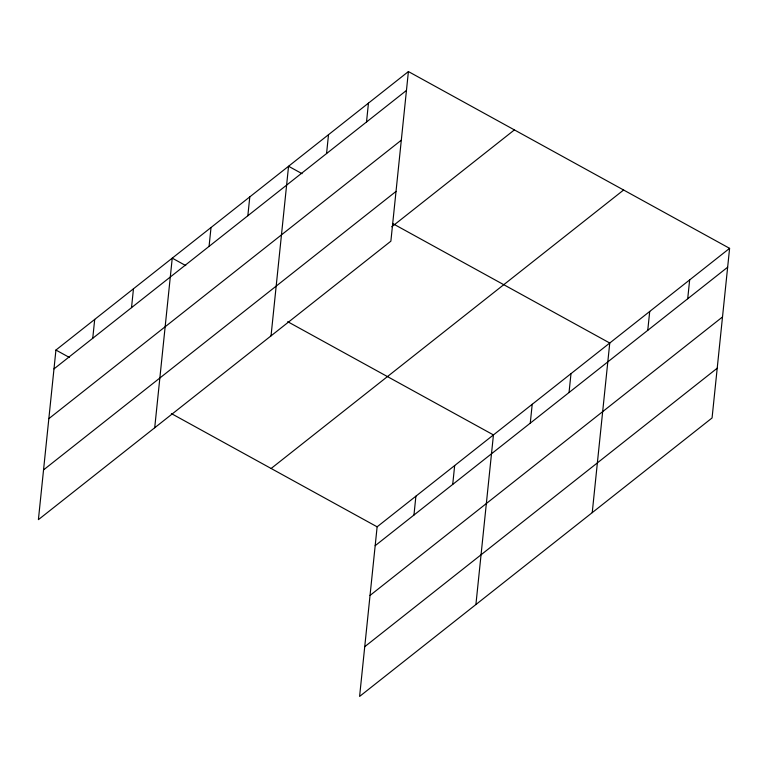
<?xml version="1.0" encoding="UTF-8"?>
<svg xmlns="http://www.w3.org/2000/svg" width="768" height="768" viewBox="0 0 768 768"><rect width="100%" height="100%" fill="white"/><g stroke="black" fill="none" stroke-linecap="round" stroke-linejoin="round"><path stroke-width="1.15" d="M408.403 71.568L55.93 350.045L38.4 519.658L390.874 241.181L408.403 71.568L729.6 248.342L712.07 417.955L359.597 696.432L377.126 526.819L729.6 248.342M92.746 338.275L94.704 319.411M131.52 307.651L133.469 288.778M154.714 427.757L172.243 258.144L185.75 265.584M209.069 246.384L211.018 227.52M247.843 215.75L249.792 196.886M271.037 335.866L288.557 166.253L302.074 173.683M326.563 153.562L328.512 134.688M366.509 121.997L368.458 103.133M413.952 515.05L415.901 496.186M452.717 484.416L454.666 465.552M475.91 604.531L493.44 434.918L287.693 321.686M530.266 423.158L532.214 404.285M569.04 392.525L570.989 373.661M592.234 512.64L609.754 343.027L392.477 223.44M647.76 330.326L649.709 311.462M687.706 298.771L689.654 279.907M53.981 368.909L406.454 90.442M48.835 418.656L401.309 140.189M43.536 469.91L396.019 191.434M391.786 226.771L514.397 129.907M271.133 468.48L623.606 190.013M375.178 545.683L727.651 267.206M370.032 595.43L722.506 316.954M364.742 646.685L717.216 368.208M55.93 350.045L69.437 357.475M171.37 413.578L377.126 526.819"/></g></svg>
